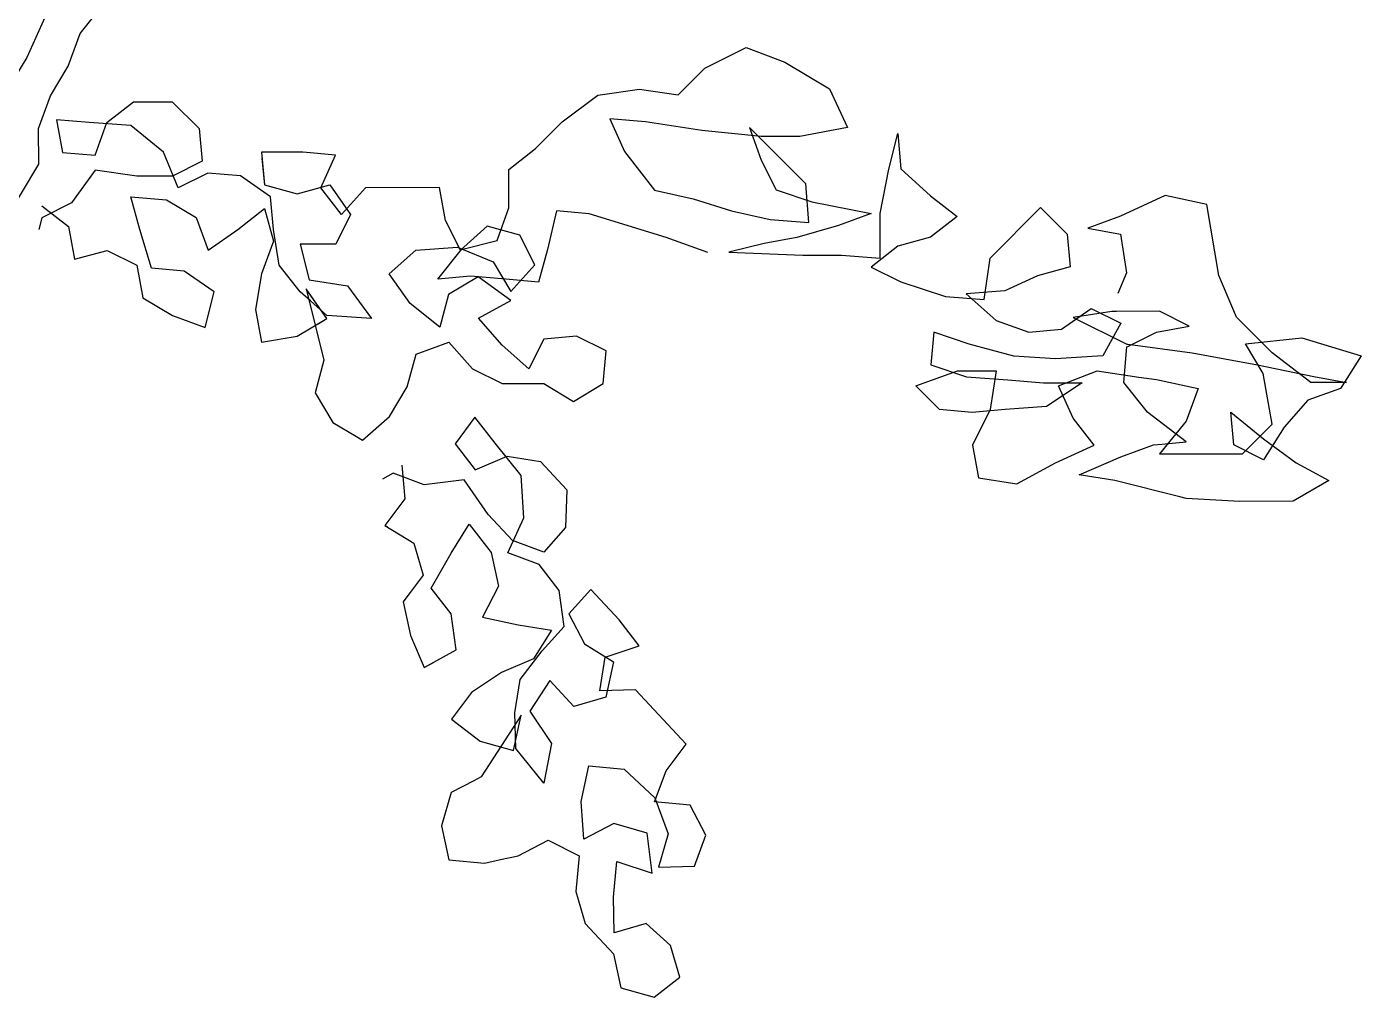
# Model space of a CAD drawing. Header units: millimetres. Extents: x 61831 to 121408, y 302 to 24841.
# Drawn here: x 98848 to 99621, y 5616 to 6178 of the extents above; entities that cross this region are included whole.
import ezdxf

# ---------------------------------------------------------------- set-up
doc = ezdxf.new("R2010")
doc.units = ezdxf.units.MM

# ---------------------------------------------------------------- blocks, each defined once
blk = doc.blocks.new('A$C299802A9')
at = {"color": 58, "true_color": 0x4d6600}
for p, q in [((1722.62, 2940.07), (1705.47, 2902.24)), ((1736.4, 2916.02), (1750.13, 2933.22)), ((1729.54, 2897.1), (1736.4, 2916.02)), ((1705.47, 2902.24), (1695.17, 2885.04)), ((1719.24, 2879.9), (1729.54, 2897.1)), ((1712.38, 2860.99), (1719.24, 2879.9)), ((1751.91, 2864.46), (1767.37, 2876.51)), ((1767.37, 2876.51), (1789.72, 2876.53)), ((1789.72, 2876.53), (1805.2, 2861.08)), ((1741.6, 2864.46), (1722.69, 2866.16)), ((1722.69, 2866.16), (1726.15, 2847.25)), ((1712.4, 2840.36), (1712.38, 2860.99)), ((1765.67, 2862.76), (1741.6, 2864.46)), ((1745.05, 2845.55), (1751.91, 2864.46)), ((1784.59, 2847.31), (1765.67, 2862.76)), ((1805.2, 2861.08), (1806.94, 2842.17)), ((1726.15, 2847.25), (1745.05, 2845.55)), ((1793.2, 2826.69), (1784.59, 2847.31)), ((1841.65, 2843.64), (1843.05, 2828.45)), ((1691.81, 2805.97), (1712.4, 2840.36)), ((1745.06, 2836.96), (1731.33, 2818.04)), ((1769.13, 2833.54), (1745.06, 2836.96)), ((1806.94, 2842.17), (1789.76, 2833.56)), ((1810.38, 2835.3), (1793.2, 2826.69)), ((1829.29, 2833.6), (1810.38, 2835.3)), ((1789.76, 2833.56), (1769.13, 2833.54)), ((1846.49, 2821.58), (1829.29, 2833.6)), ((1843.05, 2828.45), (1847.21, 2827.32)), ((1770.88, 2802.6), (1765.7, 2821.51)), ((1765.7, 2821.51), (1786.33, 2819.81)), ((1786.33, 2819.81), (1803.53, 2809.51)), ((1848.23, 2802.67), (1846.49, 2821.58)), ((1714.14, 2816.3), (1729.62, 2804.28)), ((1731.33, 2818.04), (1714.15, 2809.43)), ((1827.6, 2802.66), (1843.06, 2814.7)), ((1843.06, 2814.7), (1848.23, 2795.8)), ((1714.15, 2809.43), (1712.44, 2802.55)), ((1729.62, 2804.28), (1733.08, 2785.38)), ((1803.53, 2809.51), (1810.42, 2790.61)), ((1777.77, 2780.26), (1770.88, 2802.6)), ((1810.42, 2790.61), (1827.6, 2802.66)), ((1851.68, 2782.05), (1848.23, 2802.67)), ((1733.08, 2785.38), (1751.98, 2790.55)), ((1751.98, 2790.55), (1769.18, 2781.98)), ((1848.23, 2795.8), (1841.37, 2776.88)), ((1769.18, 2781.98), (1772.63, 2763.07)), ((1863.73, 2766.59), (1851.68, 2782.05)), ((1796.68, 2778.56), (1777.77, 2780.26)), ((1813.88, 2766.55), (1796.68, 2778.56)), ((1841.37, 2776.88), (1837.96, 2756.26)), ((1808.74, 2745.92), (1813.88, 2766.55)), ((1869.68, 2761.31), (1863.73, 2766.59)), ((1879.21, 2751.14), (1867.16, 2768.31)), ((1867.16, 2768.31), (1877.52, 2727.07)), ((1772.63, 2763.07), (1789.83, 2752.77)), ((1789.83, 2752.77), (1808.74, 2745.92)), ((1837.96, 2756.26), (1841.41, 2737.35)), ((1862.03, 2740.81), (1879.21, 2751.14)), ((1841.41, 2737.35), (1862.03, 2740.81)), ((1877.52, 2727.07), (1872.38, 2708.16)), ((1872.38, 2708.16), (1882.71, 2690.98)), ((1882.71, 2690.98), (1896.42, 2682.77)), ((1913.58, 2632.36), (1912.81, 2631.33)), ((1912.81, 2631.33), (1914.23, 2630.46)), ((1927.22, 2592.28), (1923.42, 2587.17)), ((1923.42, 2587.17), (1927.59, 2567.57)), ((1927.59, 2567.57), (1935.45, 2549.05)), ((1935.45, 2549.05), (1940.91, 2552.07)), ((1951.87, 2519.89), (1951.43, 2519.3)), ((1951.43, 2519.3), (1952.3, 2518.63)), ((1964.22, 2483.61), (1951.14, 2476.74)), ((1951.14, 2476.74), (1945.6, 2457.48)), ((1945.6, 2457.48), (1949.77, 2437.87)), ((1949.77, 2437.87), (1970.37, 2435.93)), ((1970.37, 2435.93), (1979.77, 2437.93))]:
    blk.add_line(p, q, dxfattribs=at)
at = {"color": 66, "true_color": 0x638500}
for p, q in [((2097.92, 2895.97), (2121.98, 2908.03)), ((2121.98, 2908.03), (2144.33, 2899.45)), ((2144.33, 2899.45), (2170.13, 2884.01)), ((2082.47, 2880.49), (2097.92, 2895.97)), ((2036.06, 2880.45), (2060.12, 2883.91)), ((2060.12, 2883.91), (2082.47, 2880.49)), ((2170.13, 2884.01), (2180.46, 2861.67)), ((2015.45, 2864.96), (2036.06, 2880.45)), ((2063.58, 2865), (2042.95, 2866.7)), ((2042.95, 2866.7), (2051.56, 2847.8)), ((1999.99, 2849.47), (2015.45, 2864.96)), ((2096.24, 2859.87), (2063.58, 2865)), ((2130.62, 2856.47), (2096.24, 2859.87)), ((2156.43, 2828.99), (2123.74, 2861.62)), ((2123.74, 2861.62), (2130.63, 2842.72)), ((2180.46, 2861.67), (2152.96, 2856.49)), ((2204.55, 2837.63), (2209.68, 2858.26)), ((2209.68, 2858.26), (2211.42, 2837.64)), ((2152.96, 2856.49), (2130.62, 2856.47)), ((1865.37, 2847.38), (1841.31, 2847.36)), ((1841.31, 2847.36), (1843.05, 2828.45)), ((1884.28, 2845.68), (1865.37, 2847.38)), ((1875.71, 2826.76), (1884.28, 2845.68)), ((1984.53, 2837.43), (1999.99, 2849.47)), ((2051.56, 2847.8), (2068.77, 2825.47)), ((1984.55, 2815.08), (1984.53, 2837.43)), ((2130.63, 2842.72), (2139.24, 2825.54)), ((2199.41, 2811.84), (2204.55, 2837.63)), ((2211.42, 2837.64), (2228.63, 2822.18)), ((1843.05, 2828.45), (1861.96, 2823.31)), ((1861.96, 2823.31), (1880.86, 2828.49)), ((1880.86, 2828.49), (1892.91, 2811.31)), ((2158.17, 2806.65), (2156.43, 2828.99)), ((1887.75, 2811.3), (1875.71, 2826.76)), ((1901.49, 2826.79), (1887.75, 2811.3)), ((1944.46, 2826.83), (1901.49, 2826.79)), ((1947.92, 2807.92), (1944.46, 2826.83)), ((2068.77, 2825.47), (2091.12, 2820.34)), ((2091.12, 2820.34), (2113.47, 2813.48)), ((2139.24, 2825.54), (2159.87, 2818.68)), ((2228.63, 2822.18), (2244.11, 2810.16)), ((1977.7, 2796.17), (1984.55, 2815.08)), ((2012.06, 2813.39), (2006.92, 2791.04)), ((2030.97, 2811.69), (2012.06, 2813.39)), ((2113.47, 2813.48), (2135.82, 2808.35)), ((2159.87, 2818.68), (2194.26, 2811.84)), ((2263.04, 2786.12), (2292.23, 2815.36)), ((2292.23, 2815.36), (2307.71, 2799.91)), ((1892.91, 2811.31), (1884.33, 2794.11)), ((1956.53, 2790.74), (1947.92, 2807.92)), ((1971.98, 2804.51), (1956.53, 2790.74)), ((1990.89, 2799.37), (1971.98, 2804.51)), ((2075.67, 2797.98), (2030.97, 2811.69)), ((2135.82, 2808.35), (2158.17, 2806.65)), ((2175.36, 2804.94), (2151.3, 2798.05)), ((2194.26, 2811.84), (2175.36, 2804.94)), ((2199.44, 2786.06), (2199.41, 2811.84)), ((2244.11, 2810.16), (2228.65, 2798.12)), ((1999.5, 2782.19), (1990.89, 2799.37)), ((2099.74, 2789.4), (2075.67, 2797.98)), ((2151.3, 2798.05), (2132.39, 2794.59)), ((2228.65, 2798.12), (2209.74, 2792.94)), ((2307.71, 2799.91), (2309.45, 2781)), ((2319.89, 2803.41), (2319.74, 2803.36)), ((2319.74, 2803.36), (2319.92, 2803.32)), ((1884.33, 2794.11), (1863.7, 2794.09)), ((1863.7, 2794.09), (1868.88, 2773.47)), ((1915.29, 2776.95), (1930.74, 2790.72)), ((1930.74, 2790.72), (1954.8, 2792.46)), ((1943.34, 2773.79), (1957.07, 2790.99)), ((1954.8, 2792.46), (1975.44, 2783.88)), ((1957.07, 2790.99), (1977.7, 2796.17)), ((2006.92, 2791.04), (2001.78, 2772.13)), ((2132.39, 2794.59), (2111.77, 2789.42)), ((2111.77, 2789.42), (2154.75, 2787.74)), ((2209.74, 2792.94), (2194.29, 2780.9)), ((1975.44, 2783.88), (1985.77, 2766.7)), ((1985.77, 2766.7), (1999.5, 2782.19)), ((2154.75, 2787.74), (2177.09, 2787.76)), ((2177.09, 2787.76), (2199.44, 2786.06)), ((2259.62, 2762.05), (2263.04, 2786.12)), ((2309.45, 2781), (2290.55, 2775.83)), ((1868.88, 2773.47), (1891.23, 2770.06)), ((1927.33, 2759.78), (1915.29, 2776.95)), ((1962.24, 2775.53), (1943.34, 2773.79)), ((1966.85, 2775.28), (1949.67, 2764.95)), ((1982.87, 2773.83), (1962.24, 2775.53)), ((1985.77, 2761.55), (1966.85, 2775.28)), ((2001.78, 2772.13), (1982.87, 2773.83)), ((2194.29, 2780.9), (2211.48, 2772.32)), ((2290.55, 2775.83), (2271.65, 2767.22)), ((1879.21, 2751.14), (1867.42, 2767.95)), ((1891.23, 2770.06), (1905, 2751.16)), ((2211.48, 2772.32), (2237.27, 2763.75)), ((2271.65, 2767.22), (2249.3, 2765.48)), ((1879.21, 2752.86), (1869.68, 2761.31)), ((1944.53, 2746.04), (1927.33, 2759.78)), ((1949.67, 2764.95), (1944.53, 2746.04)), ((1966.87, 2751.22), (1985.77, 2761.55)), ((2237.27, 2763.75), (2259.62, 2762.05)), ((2249.3, 2765.48), (2266.51, 2750.02)), ((1874.17, 2748.11), (1879.21, 2751.14)), ((1905, 2751.16), (1879.21, 2752.86)), ((1980.64, 2735.76), (1966.87, 2751.22)), ((2304.33, 2744.9), (2321.5, 2756.95)), ((2333.54, 2755.24), (2311.19, 2751.78)), ((2311.19, 2751.78), (2342.15, 2736.34)), ((2321.5, 2756.95), (2338.7, 2748.37)), ((2336.29, 2755.24), (2333.54, 2755.24)), ((2230.42, 2743.12), (2228.71, 2724.21)), ((2251.05, 2736.26), (2230.42, 2743.12)), ((2266.51, 2750.02), (2285.42, 2743.17)), ((2285.42, 2743.17), (2304.33, 2744.9)), ((2338.7, 2748.37), (2328.4, 2729.45)), ((1930.8, 2730.56), (1949.7, 2737.45)), ((1949.7, 2737.45), (1963.46, 2721.99)), ((1996.12, 2722.02), (1980.64, 2735.76)), ((2004.7, 2739.22), (1996.12, 2722.02)), ((2023.61, 2740.96), (2004.7, 2739.22)), ((2040.8, 2732.38), (2023.61, 2740.96)), ((2276.84, 2729.41), (2251.05, 2736.26)), ((2340.45, 2714), (2342.15, 2734.62)), ((2342.15, 2736.34), (2342.75, 2736.26)), ((2342.15, 2734.62), (2343.14, 2735.12)), ((1925.66, 2711.65), (1930.8, 2730.56)), ((2039.1, 2713.47), (2040.8, 2732.38)), ((2300.9, 2727.71), (2276.84, 2729.41)), ((2328.4, 2729.45), (2300.9, 2727.71)), ((1963.46, 2721.99), (1980.66, 2713.41)), ((2220.13, 2712.17), (2244.19, 2720.78)), ((2228.71, 2724.21), (2249.35, 2717.35)), ((2244.19, 2720.78), (2266.53, 2720.8)), ((2266.53, 2720.8), (2263.12, 2698.45)), ((2302.64, 2712.24), (2324.97, 2720.86)), ((2324.97, 2720.86), (2349.23, 2717.24)), ((1915.36, 2694.45), (1925.66, 2711.65)), ((1980.66, 2713.41), (2004.72, 2713.44)), ((2004.72, 2713.44), (2021.92, 2703.14)), ((2021.92, 2703.14), (2039.1, 2713.47)), ((2233.89, 2698.43), (2220.13, 2712.17)), ((2249.35, 2717.35), (2273.41, 2715.65)), ((2273.41, 2715.65), (2294.04, 2713.95)), ((2294.04, 2713.95), (2316.39, 2713.97)), ((2316.39, 2713.97), (2295.77, 2700.2)), ((2311.25, 2693.34), (2302.64, 2712.24)), ((2354.22, 2696.82), (2340.45, 2714)), ((2252.8, 2696.73), (2233.89, 2698.43)), ((2271.71, 2698.46), (2252.8, 2696.73)), ((2263.12, 2698.45), (2252.82, 2677.82)), ((2295.77, 2700.2), (2271.71, 2698.46)), ((2356.87, 2694.78), (2354.22, 2696.82)), ((1899.9, 2680.68), (1915.36, 2694.45)), ((1964.89, 2693.95), (1953.4, 2678.55)), ((1976.52, 2678.95), (1964.89, 2693.95)), ((2323.29, 2677.88), (2311.25, 2693.34)), ((1896.42, 2682.77), (1899.9, 2680.68)), ((1953.4, 2678.55), (1965.03, 2663.54)), ((1991.67, 2660.17), (1976.52, 2678.95)), ((2252.82, 2677.82), (2256.28, 2658.91)), ((2300.96, 2667.55), (2323.29, 2677.88)), ((2338.77, 2671.02), (2357.67, 2677.91)), ((2357.67, 2677.91), (2362.47, 2678.36)), ((2363.41, 2675.58), (2361.11, 2672.76)), ((1922.56, 2666.26), (1924.3, 2646.74)), ((1965.03, 2663.54), (1983.55, 2671.4)), ((1983.55, 2671.4), (2002.9, 2668.29)), ((2002.9, 2668.29), (2018.13, 2651.94)), ((2278.62, 2655.5), (2300.96, 2667.55)), ((2314.72, 2660.69), (2338.77, 2671.02)), ((2361.11, 2672.76), (2364.37, 2672.76)), ((1917.53, 2661.57), (1911.33, 2658.14)), ((1935.54, 2654.85), (1917.53, 2661.57)), ((1958.74, 2657.68), (1935.54, 2654.85)), ((1972.63, 2637.73), (1958.74, 2657.68)), ((1993.24, 2635.79), (1991.67, 2660.17)), ((2256.28, 2658.91), (2278.62, 2655.5)), ((2335.35, 2657.27), (2314.72, 2660.69)), ((2018.13, 2651.94), (2017.36, 2630.07)), ((2372.82, 2647.94), (2335.35, 2657.27)), ((1924.3, 2646.74), (1912.81, 2631.33)), ((1986.69, 2622.64), (1972.63, 2637.73)), ((1984.01, 2615.44), (1993.24, 2635.79)), ((1912.81, 2631.33), (1929.48, 2621.01)), ((1951.17, 2615.38), (1961.49, 2632.05)), ((1961.49, 2632.05), (1974.29, 2615.78)), ((2017.36, 2630.07), (2004.7, 2615.93)), ((1929.48, 2621.01), (1934.91, 2602.58)), ((2004.7, 2615.93), (1986.69, 2622.64)), ((1939.51, 2595.12), (1951.17, 2615.38)), ((1974.29, 2615.78), (1978.46, 2596.18)), ((2002.01, 2608.72), (1984.01, 2615.44)), ((2013.65, 2593.72), (2002.01, 2608.72)), ((1934.91, 2602.58), (1923.42, 2587.17)), ((1978.46, 2596.18), (1969.32, 2578.26)), ((1951.14, 2580.12), (1939.51, 2595.12)), ((2016.56, 2572.94), (2013.65, 2593.72)), ((2031.91, 2594.29), (2019.25, 2580.14)), ((2048.31, 2576.69), (2031.91, 2594.29)), ((1923.42, 2587.17), (1927.59, 2567.57)), ((2019.25, 2580.14), (2028.36, 2562.8)), ((1954.06, 2559.34), (1951.14, 2580.12)), ((1969.32, 2578.26), (1989.84, 2573.88)), ((1989.84, 2573.88), (2009.19, 2570.77)), ((2003.9, 2558.79), (2016.56, 2572.94)), ((2059.95, 2561.68), (2048.31, 2576.69)), ((1927.59, 2567.57), (1935.45, 2549.05)), ((2009.19, 2570.77), (1998.87, 2554.11)), ((1935.45, 2549.05), (1954.06, 2559.34)), ((1991.15, 2542.22), (2003.9, 2558.79)), ((2028.36, 2562.8), (2045.03, 2552.48)), ((2040.25, 2555.08), (2059.95, 2561.68)), ((1998.87, 2554.11), (1980.35, 2546.25)), ((2037.14, 2535.73), (2040.25, 2555.08)), ((2045.03, 2552.48), (2040.65, 2531.96)), ((1980.35, 2546.25), (1962.92, 2534.7)), ((1988.04, 2522.87), (1991.15, 2542.22)), ((2008.16, 2541.62), (1996.58, 2523.78)), ((2022.22, 2526.53), (2008.16, 2541.62)), ((1962.92, 2534.7), (1951.43, 2519.3)), ((2057.83, 2536.22), (2037.14, 2535.73)), ((2087.13, 2504.78), (2057.83, 2536.22)), ((2040.65, 2531.96), (2022.22, 2526.53)), ((1951.43, 2519.3), (1968, 2506.55)), ((1991.64, 2521.53), (1968.49, 2485.86)), ((1987.27, 2501.01), (1991.64, 2521.53)), ((1988.52, 2502.18), (1988.04, 2522.87)), ((1996.58, 2523.78), (2009.3, 2505.09)), ((1968, 2506.55), (1987.27, 2501.01)), ((2009.3, 2505.09), (2004.84, 2482.14)), ((2075.64, 2489.37), (2087.13, 2504.78)), ((2004.84, 2482.14), (1988.52, 2502.18)), ((2026.36, 2471.65), (2030.74, 2492.17)), ((2030.74, 2492.17), (2051.34, 2490.23)), ((2051.34, 2490.23), (2069.01, 2473.8)), ((2068.92, 2471.37), (2075.64, 2489.37)), ((1968.49, 2485.86), (1964.22, 2483.61)), ((2069.01, 2473.8), (2076.78, 2452.85)), ((2028.02, 2449.7), (2026.36, 2471.65)), ((2089.53, 2469.42), (2068.92, 2471.37)), ((2098.64, 2452.08), (2089.53, 2469.42)), ((2045.37, 2458.82), (2028.02, 2449.7)), ((2064.63, 2453.28), (2045.37, 2458.82)), ((1989.98, 2440.1), (2007.33, 2449.22)), ((2007.33, 2449.22), (2025.25, 2440.07)), ((2067.46, 2430.07), (2064.63, 2453.28)), ((2076.78, 2452.85), (2071.23, 2433.58)), ((2091.93, 2434.07), (2098.64, 2452.08)), ((1979.77, 2437.93), (1989.98, 2440.1)), ((2025.25, 2440.07), (2023.31, 2419.47)), ((2045.08, 2416.26), (2047.03, 2436.87)), ((2047.03, 2436.87), (2067.46, 2430.07)), ((2071.23, 2433.58), (2091.93, 2434.07)), ((2023.31, 2419.47), (2028.74, 2401.03)), ((2045.57, 2395.57), (2045.08, 2416.26)), ((2028.74, 2401.03), (2045.14, 2383.43)), ((2064, 2401), (2045.57, 2395.57)), ((2078.15, 2388.34), (2064, 2401)), ((2083.58, 2369.91), (2078.15, 2388.34)), ((2045.14, 2383.43), (2049.31, 2363.82)), ((2068.58, 2358.28), (2083.58, 2369.91)), ((2049.31, 2363.82), (2068.58, 2358.28))]:
    blk.add_line(p, q, dxfattribs=at)
at = {"color": 64, "true_color": 0x7aa300}
for p, q in [((2364.42, 2822.31), (2338.64, 2810.25)), ((2388.48, 2817.17), (2364.42, 2822.31)), ((2395.4, 2775.92), (2388.48, 2817.17)), ((2338.64, 2810.25), (2319.74, 2803.36)), ((2319.74, 2803.36), (2338.65, 2799.94)), ((2338.65, 2799.94), (2342.11, 2777.59)), ((2342.11, 2777.59), (2336.97, 2765.56)), ((2405.73, 2751.87), (2395.4, 2775.92)), ((2361.04, 2755.27), (2336.29, 2755.24)), ((2378.24, 2746.69), (2361.04, 2755.27)), ((2426.38, 2731.26), (2405.73, 2751.87)), ((2338.62, 2748.41), (2338.7, 2748.37)), ((2338.7, 2748.37), (2338.66, 2748.29)), ((2343.14, 2735.12), (2359.33, 2743.23)), ((2359.33, 2743.23), (2378.24, 2746.69)), ((2342.75, 2736.26), (2379.97, 2731.22)), ((2410.9, 2736.4), (2443.56, 2739.87)), ((2421.23, 2719.23), (2410.9, 2736.4)), ((2443.56, 2739.87), (2477.94, 2729.59)), ((2379.97, 2731.22), (2417.79, 2724.38)), ((2448.74, 2714.09), (2426.38, 2731.26)), ((2477.94, 2729.59), (2465.93, 2710.67)), ((2417.79, 2724.38), (2450.45, 2717.53)), ((2426.42, 2690.01), (2421.23, 2719.23)), ((2349.23, 2717.24), (2359.36, 2715.73)), ((2359.36, 2715.73), (2383.42, 2710.6)), ((2469.36, 2714.11), (2448.74, 2714.09)), ((2450.45, 2717.53), (2469.36, 2714.11)), ((2383.42, 2710.6), (2376.57, 2691.68)), ((2447.03, 2703.78), (2433.29, 2688.3)), ((2465.93, 2710.67), (2447.03, 2703.78)), ((2404.08, 2677.96), (2402.34, 2696.86)), ((2402.34, 2696.86), (2421.27, 2681.41)), ((2376.58, 2679.65), (2356.87, 2694.78)), ((2376.57, 2691.68), (2361.11, 2672.76)), ((2409.24, 2672.81), (2426.42, 2690.01)), ((2433.29, 2688.3), (2421.28, 2669.38)), ((2421.27, 2681.41), (2440.19, 2667.68)), ((2362.47, 2678.36), (2376.58, 2679.65)), ((2421.28, 2669.38), (2404.08, 2677.96)), ((2361.11, 2672.76), (2409.24, 2672.81)), ((2440.19, 2667.68), (2459.1, 2657.38)), ((2459.1, 2657.38), (2438.49, 2645.33)), ((2376.61, 2646.99), (2372.82, 2647.94)), ((2407.55, 2645.3), (2376.61, 2646.99)), ((2438.49, 2645.33), (2407.55, 2645.3))]:
    blk.add_line(p, q, dxfattribs=at)

msp = doc.modelspace()

# ---------------------------------------------------------------- block references
msp.add_blockref('A$C299802A9', (97142.95, 3257.83))

doc.saveas('drawing.dxf')
